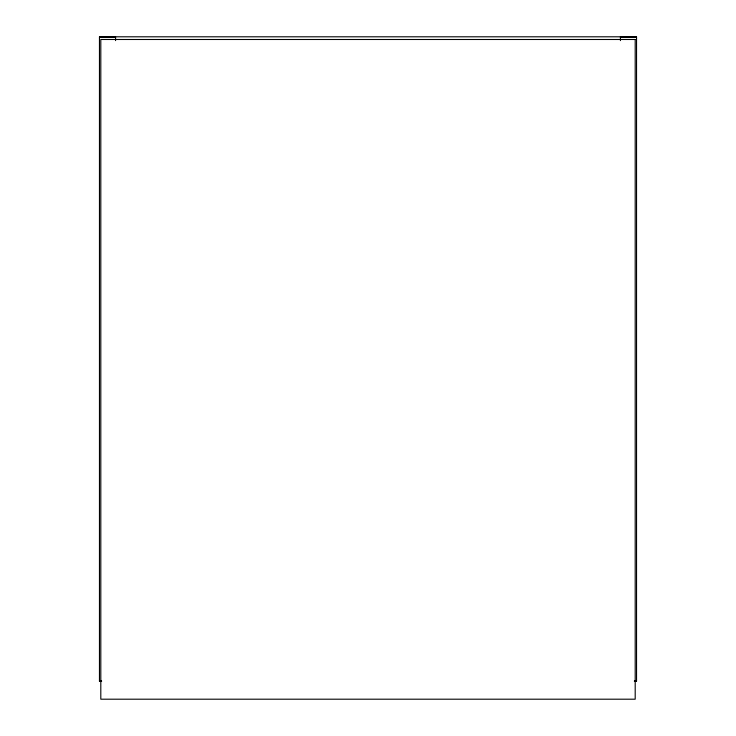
<?xml version="1.0" encoding="UTF-8"?>
<svg xmlns="http://www.w3.org/2000/svg" width="736" height="736" viewBox="0 0 736 736"><rect width="100%" height="100%" fill="white"/><g stroke="black" fill="none" stroke-linecap="round" stroke-linejoin="round"><path stroke-width="1.1" d="M99.461 37.159L115.57 37.159M620.43 37.159L636.539 37.159M99.461 680.938L101.605 680.938M634.395 680.938L636.539 680.938M101.605 681.297L99.461 681.297L99.461 36.8L636.539 36.8L636.539 681.297L634.395 681.297M620.43 36.8L620.43 40.609M115.57 36.8L115.57 40.609M635.196 39.486L100.804 39.486L100.804 699.2L635.196 699.2L635.196 39.486"/></g></svg>
